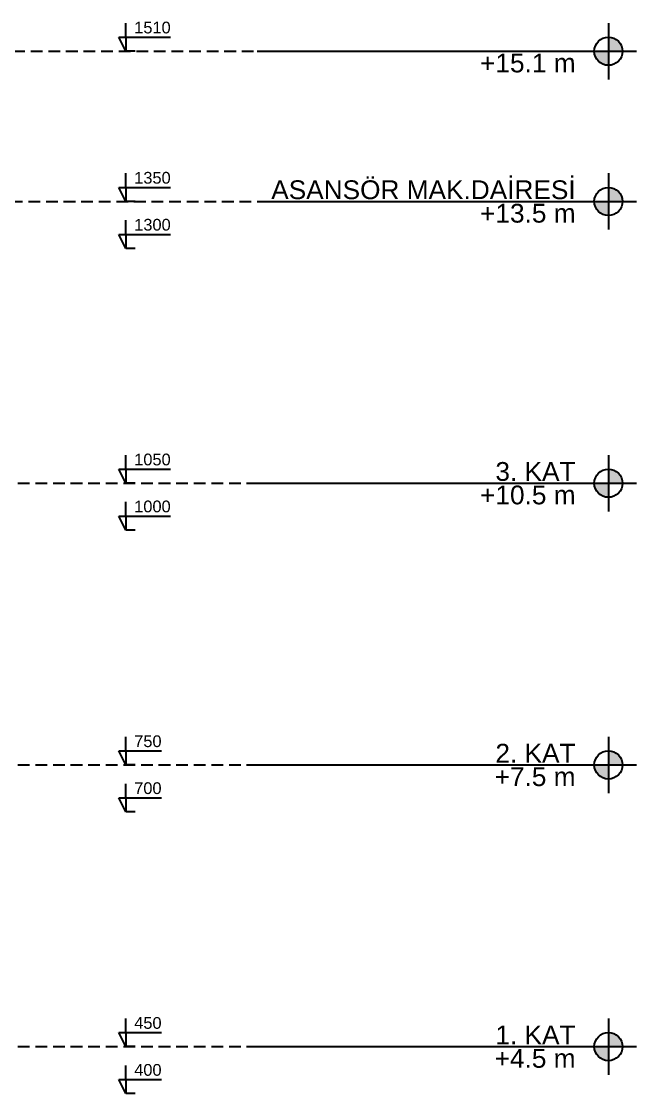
# Model space of a CAD drawing. Header units: millimetres. Extents: x 2232 to 85269, y -3593 to 5869.
# Drawn here: x 78441 to 79096, y 2358 to 3499 of the extents above; entities that cross this region are included whole.
import ezdxf

# ---------------------------------------------------------------- set-up
doc = ezdxf.new("R2010")
doc.units = ezdxf.units.MM
doc.linetypes.add('DASHED4', pattern=[18.75, 12.5, -6.25])
doc.layers.add('Standart', color=7, linetype='Continuous')
doc.styles.add('arial_1_18', font='arial.ttf', dxfattribs={"height": 0.2})

# ---------------------------------------------------------------- blocks, each defined once
blk = doc.blocks.new('IDE567Entity8246')
at = {"layer": 'Standart', "color": 123, "linetype": 'DASHED4', "lineweight": -3}
blk.add_lwpolyline([(1575, 1510), (2660, 1510)], dxfattribs=at)
blk = doc.blocks.new('IDE567Entity8247')
at = {"layer": 'Standart', "color": 123, "linetype": 'DASHED4', "lineweight": -3}
blk.add_lwpolyline([(2360, 1350), (2660, 1350)], dxfattribs=at)
blk = doc.blocks.new('IDE567Entity8248')
at = {"layer": 'Standart', "color": 123, "linetype": 'DASHED4', "lineweight": -3}
blk.add_lwpolyline([(2330, 1050), (2660, 1050)], dxfattribs=at)
blk = doc.blocks.new('IDE567Entity8249')
at = {"layer": 'Standart', "color": 123, "linetype": 'DASHED4', "lineweight": -3}
blk.add_lwpolyline([(2330, 750), (2660, 750)], dxfattribs=at)
blk = doc.blocks.new('IDE567Entity8250')
at = {"layer": 'Standart', "color": 123, "linetype": 'DASHED4', "lineweight": -3}
blk.add_lwpolyline([(2330, 450), (2660, 450)], dxfattribs=at)
blk = doc.blocks.new('IDE567Entity8254')
at = {"layer": 'Standart', "linetype": 'Continuous', "lineweight": -3}
for points in [[(3049.3, 1510), (3049.2, 1511.7), (3049, 1513.3), (3048.5, 1515), (3047.9, 1516.5), (3047, 1518), (3046.1, 1519.4), (3044.9, 1520.6), (3043.7, 1521.7), (3042.3, 1522.7), (3040.8, 1523.5), (3039.3, 1524.2), (3037.7, 1524.6), (3036, 1524.9), (3034.3, 1525), (3034.3, 1510)], [(3019.3, 1510), (3019.4, 1508.3), (3019.7, 1506.7), (3020.2, 1505), (3020.8, 1503.5), (3021.6, 1502), (3022.6, 1500.6), (3023.7, 1499.4), (3025, 1498.3), (3026.4, 1497.3), (3027.8, 1496.5), (3029.4, 1495.8), (3031, 1495.4), (3032.7, 1495.1), (3034.3, 1495), (3034.3, 1510)], [(3049.3, 1350), (3049.2, 1351.7), (3049, 1353.3), (3048.5, 1355), (3047.9, 1356.5), (3047, 1358), (3046.1, 1359.4), (3044.9, 1360.6), (3043.7, 1361.7), (3042.3, 1362.7), (3040.8, 1363.5), (3039.3, 1364.2), (3037.7, 1364.6), (3036, 1364.9), (3034.3, 1365), (3034.3, 1350)], [(3019.3, 1350), (3019.4, 1348.3), (3019.7, 1346.7), (3020.2, 1345), (3020.8, 1343.5), (3021.6, 1342), (3022.6, 1340.6), (3023.7, 1339.4), (3025, 1338.3), (3026.4, 1337.3), (3027.8, 1336.5), (3029.4, 1335.8), (3031, 1335.4), (3032.7, 1335.1), (3034.3, 1335), (3034.3, 1350)], [(3049.3, 1050), (3049.2, 1051.7), (3049, 1053.3), (3048.5, 1055), (3047.9, 1056.5), (3047, 1058), (3046.1, 1059.4), (3044.9, 1060.6), (3043.7, 1061.7), (3042.3, 1062.7), (3040.8, 1063.5), (3039.3, 1064.2), (3037.7, 1064.6), (3036, 1064.9), (3034.3, 1065), (3034.3, 1050)], [(3019.3, 1050), (3019.4, 1048.3), (3019.7, 1046.7), (3020.2, 1045), (3020.8, 1043.5), (3021.6, 1042), (3022.6, 1040.6), (3023.7, 1039.4), (3025, 1038.3), (3026.4, 1037.3), (3027.8, 1036.5), (3029.4, 1035.8), (3031, 1035.4), (3032.7, 1035.1), (3034.3, 1035), (3034.3, 1050)], [(3049.3, 750), (3049.2, 751.7), (3049, 753.3), (3048.5, 755), (3047.9, 756.5), (3047, 758), (3046.1, 759.4), (3044.9, 760.6), (3043.7, 761.7), (3042.3, 762.7), (3040.8, 763.5), (3039.3, 764.2), (3037.7, 764.6), (3036, 764.9), (3034.3, 765), (3034.3, 750)], [(3019.3, 750), (3019.4, 748.3), (3019.7, 746.7), (3020.2, 745), (3020.8, 743.5), (3021.6, 742), (3022.6, 740.6), (3023.7, 739.4), (3025, 738.3), (3026.4, 737.3), (3027.8, 736.5), (3029.4, 735.8), (3031, 735.4), (3032.7, 735.1), (3034.3, 735), (3034.3, 750)], [(3049.3, 450), (3049.2, 451.7), (3049, 453.3), (3048.5, 455), (3047.9, 456.5), (3047, 458), (3046.1, 459.4), (3044.9, 460.6), (3043.7, 461.7), (3042.3, 462.7), (3040.8, 463.5), (3039.3, 464.2), (3037.7, 464.6), (3036, 464.9), (3034.3, 465), (3034.3, 450)], [(3019.3, 450), (3019.4, 448.3), (3019.7, 446.7), (3020.2, 445), (3020.8, 443.5), (3021.6, 442), (3022.6, 440.6), (3023.7, 439.4), (3025, 438.3), (3026.4, 437.3), (3027.8, 436.5), (3029.4, 435.8), (3031, 435.4), (3032.7, 435.1), (3034.3, 435), (3034.3, 450)]]:
    blk.add_hatch(color=104, dxfattribs=at).paths.add_polyline_path(points)
at = {"layer": 'Standart', "color": 104, "linetype": 'Continuous', "lineweight": -3}
for points in [[(3034.3, 1540), (3034.3, 1480)], [(2660, 1510), (3004.3, 1510)], [(3004.3, 1510), (3064.3, 1510)], [(3034.3, 1380), (3034.3, 1320)], [(2660, 1350), (3004.3, 1350)], [(3004.3, 1350), (3064.3, 1350)], [(3034.3, 1080), (3034.3, 1020)], [(2660, 1050), (3004.3, 1050)], [(3004.3, 1050), (3064.3, 1050)], [(3034.3, 780), (3034.3, 720)], [(2660, 750), (3004.3, 750)], [(3004.3, 750), (3064.3, 750)], [(3034.3, 480), (3034.3, 420)], [(2660, 450), (3004.3, 450)], [(3004.3, 450), (3064.3, 450)]]:
    blk.add_lwpolyline(points, dxfattribs=at)
for centre in [(3034.3, 1510), (3034.3, 1350), (3034.3, 1050), (3034.3, 750), (3034.3, 450)]:
    blk.add_circle(centre, 15, dxfattribs=at)
at = {"layer": 'Standart', "color": 104, "linetype": 'Continuous', "lineweight": -3, "style": 'arial_1_18'}
for s, p in [('+15.1 m', (2897.6, 1487.5)), ('ASANSÖR MAK.DAİRESİ', (2675, 1352.5)), ('+13.5 m', (2897.6, 1327.5)), ('3. KAT', (2913.9, 1052.5)), ('+10.5 m', (2897.6, 1027.5)), ('2. KAT', (2913.9, 752.5)), ('+7.5 m', (2913.1, 727.5)), ('1. KAT', (2913.9, 452.5)), ('+4.5 m', (2913.1, 427.5))]:
    blk.add_text(s, height=20, dxfattribs=at).set_placement(p)
blk = doc.blocks.new('IDE567Entity8267')
at = {"layer": 'Standart', "color": 253, "linetype": 'Continuous', "lineweight": -3}
for points in [[(2520, 1315), (2520, 1330)], [(2520, 1300), (2512.5, 1315)], [(2512.5, 1315), (2520, 1315)], [(2520, 1315), (2520, 1300)], [(2520, 1315), (2567.8, 1315)], [(2530, 1300), (2520, 1300)]]:
    blk.add_lwpolyline(points, dxfattribs=at)
at = {"layer": 'Standart', "color": 253, "linetype": 'Continuous', "lineweight": -3, "style": 'arial_1_18'}
blk.add_text('1300', height=12.5, dxfattribs=at).set_placement((2529, 1319))
blk = doc.blocks.new('IDE567Entity8268')
at = {"layer": 'Standart', "color": 253, "linetype": 'Continuous', "lineweight": -3}
for points in [[(2520, 1365), (2520, 1380)], [(2520, 1350), (2512.5, 1365)], [(2512.5, 1365), (2520, 1365)], [(2520, 1365), (2520, 1350)], [(2520, 1365), (2567.8, 1365)], [(2530, 1350), (2520, 1350)]]:
    blk.add_lwpolyline(points, dxfattribs=at)
at = {"layer": 'Standart', "color": 253, "linetype": 'Continuous', "lineweight": -3, "style": 'arial_1_18'}
blk.add_text('1350', height=12.5, dxfattribs=at).set_placement((2529, 1369))
blk = doc.blocks.new('IDE567Entity8269')
at = {"layer": 'Standart', "color": 253, "linetype": 'Continuous', "lineweight": -3}
for points in [[(2520, 1015), (2520, 1030)], [(2520, 1000), (2512.5, 1015)], [(2512.5, 1015), (2520, 1015)], [(2520, 1015), (2520, 1000)], [(2520, 1015), (2567.8, 1015)], [(2530, 1000), (2520, 1000)]]:
    blk.add_lwpolyline(points, dxfattribs=at)
at = {"layer": 'Standart', "color": 253, "linetype": 'Continuous', "lineweight": -3, "style": 'arial_1_18'}
blk.add_text('1000', height=12.5, dxfattribs=at).set_placement((2529, 1019))
blk = doc.blocks.new('IDE567Entity8270')
at = {"layer": 'Standart', "color": 253, "linetype": 'Continuous', "lineweight": -3}
for points in [[(2520, 1065), (2520, 1080)], [(2520, 1050), (2512.5, 1065)], [(2512.5, 1065), (2520, 1065)], [(2520, 1065), (2520, 1050)], [(2520, 1065), (2567.8, 1065)], [(2530, 1050), (2520, 1050)]]:
    blk.add_lwpolyline(points, dxfattribs=at)
at = {"layer": 'Standart', "color": 253, "linetype": 'Continuous', "lineweight": -3, "style": 'arial_1_18'}
blk.add_text('1050', height=12.5, dxfattribs=at).set_placement((2529, 1069))
blk = doc.blocks.new('IDE567Entity8271')
at = {"layer": 'Standart', "color": 253, "linetype": 'Continuous', "lineweight": -3}
for points in [[(2520, 715), (2520, 730)], [(2520, 700), (2512.5, 715)], [(2512.5, 715), (2520, 715)], [(2520, 715), (2520, 700)], [(2520, 715), (2558.1, 715)], [(2530, 700), (2520, 700)]]:
    blk.add_lwpolyline(points, dxfattribs=at)
at = {"layer": 'Standart', "color": 253, "linetype": 'Continuous', "lineweight": -3, "style": 'arial_1_18'}
blk.add_text('700', height=12.5, dxfattribs=at).set_placement((2529, 719))
blk = doc.blocks.new('IDE567Entity8272')
at = {"layer": 'Standart', "color": 253, "linetype": 'Continuous', "lineweight": -3}
for points in [[(2520, 765), (2520, 780)], [(2520, 750), (2512.5, 765)], [(2512.5, 765), (2520, 765)], [(2520, 765), (2520, 750)], [(2520, 765), (2558.1, 765)], [(2530, 750), (2520, 750)]]:
    blk.add_lwpolyline(points, dxfattribs=at)
at = {"layer": 'Standart', "color": 253, "linetype": 'Continuous', "lineweight": -3, "style": 'arial_1_18'}
blk.add_text('750', height=12.5, dxfattribs=at).set_placement((2529, 769))
blk = doc.blocks.new('IDE567Entity8273')
at = {"layer": 'Standart', "color": 253, "linetype": 'Continuous', "lineweight": -3}
for points in [[(2520, 415), (2520, 430)], [(2520, 400), (2512.5, 415)], [(2512.5, 415), (2520, 415)], [(2520, 415), (2520, 400)], [(2520, 415), (2558.1, 415)], [(2530, 400), (2520, 400)]]:
    blk.add_lwpolyline(points, dxfattribs=at)
at = {"layer": 'Standart', "color": 253, "linetype": 'Continuous', "lineweight": -3, "style": 'arial_1_18'}
blk.add_text('400', height=12.5, dxfattribs=at).set_placement((2529, 419))
blk = doc.blocks.new('IDE567Entity8274')
at = {"layer": 'Standart', "color": 253, "linetype": 'Continuous', "lineweight": -3}
for points in [[(2520, 465), (2520, 480)], [(2520, 450), (2512.5, 465)], [(2512.5, 465), (2520, 465)], [(2520, 465), (2520, 450)], [(2520, 465), (2558.1, 465)], [(2530, 450), (2520, 450)]]:
    blk.add_lwpolyline(points, dxfattribs=at)
at = {"layer": 'Standart', "color": 253, "linetype": 'Continuous', "lineweight": -3, "style": 'arial_1_18'}
blk.add_text('450', height=12.5, dxfattribs=at).set_placement((2529, 469))
blk = doc.blocks.new('IDE567Entity8277')
at = {"layer": 'Standart', "color": 253, "linetype": 'Continuous', "lineweight": -3}
for points in [[(2520, 1525), (2520, 1540)], [(2520, 1510), (2512.5, 1525)], [(2512.5, 1525), (2520, 1525)], [(2520, 1525), (2520, 1510)], [(2520, 1525), (2567.8, 1525)], [(2530, 1510), (2520, 1510)]]:
    blk.add_lwpolyline(points, dxfattribs=at)
at = {"layer": 'Standart', "color": 253, "linetype": 'Continuous', "lineweight": -3, "style": 'arial_1_18'}
blk.add_text('1510', height=12.5, dxfattribs=at).set_placement((2529, 1529))

msp = doc.modelspace()

# ---------------------------------------------------------------- block references
at = {"layer": 'Standart'}
for name in ['IDE567Entity8277', 'IDE567Entity8254', 'IDE567Entity8246', 'IDE567Entity8268', 'IDE567Entity8247', 'IDE567Entity8267', 'IDE567Entity8270', 'IDE567Entity8248', 'IDE567Entity8269', 'IDE567Entity8272', 'IDE567Entity8249', 'IDE567Entity8271', 'IDE567Entity8274', 'IDE567Entity8250', 'IDE567Entity8273']:
    msp.add_blockref(name, (76031.8, 1957.7), dxfattribs=at)

doc.saveas('drawing.dxf')
